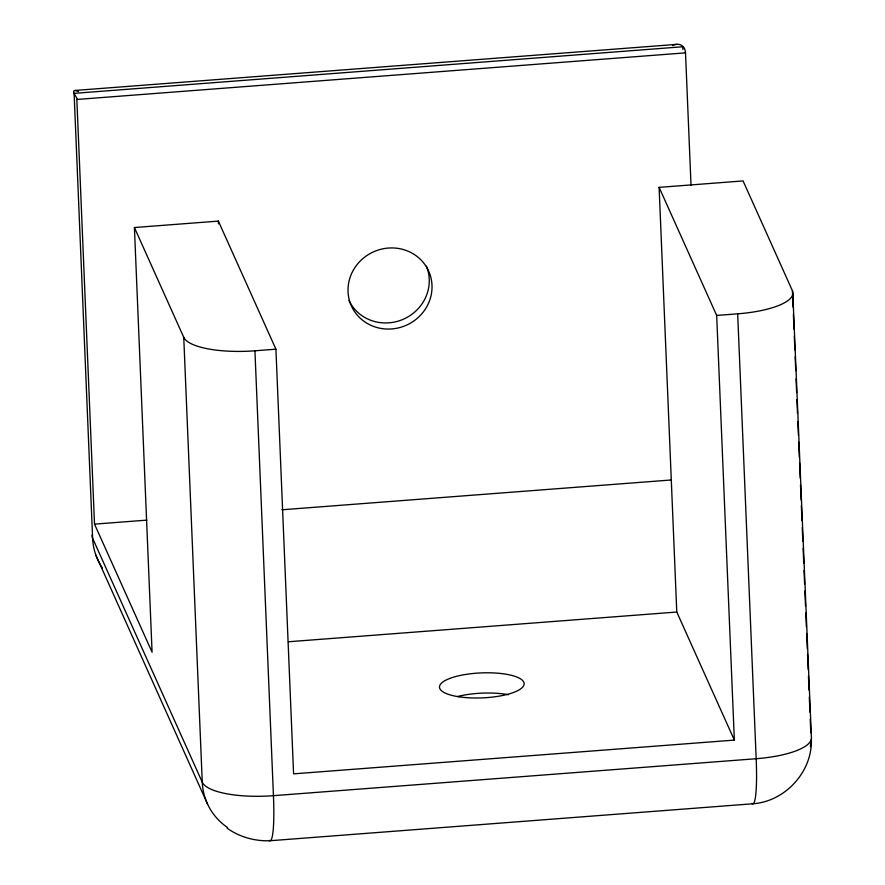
<?xml version="1.0" encoding="UTF-8"?>
<svg xmlns="http://www.w3.org/2000/svg" width="885" height="885" viewBox="0 0 885 885"><rect width="100%" height="100%" fill="white"/><g stroke="black" fill="none" stroke-linecap="round" stroke-linejoin="round"><path stroke-width="1.33" d="M811.357 739.019C812.695 771.654 785.106 801.688 752.637 803.79L269.914 840.75C254.747 841.27 239.547 837.066 227.146 828.216M672.578 45.533C678.496 42.347 685.233 45.157 685.51 52.857L691.019 185.219M676.76 44.372L75.026 90.447C70.38 90.757 78.677 99.12 76.851 99.463L94.518 524.13L152.076 652.212L134.409 227.534L218.363 221.106L275.921 349.188L293.588 773.855L734.351 740.103L716.673 315.436L659.115 187.366L743.068 180.927L792.407 290.711L793.093 307.239M76.851 99.463L685.51 52.857M134.409 227.534L183.748 337.318A63.554 18.751 -2.4 0 0 254.935 350.792L275.921 349.188M716.673 315.436L737.67 313.832A63.554 18.751 -2.4 0 0 792.407 290.711M94.518 524.13L146.844 520.126M281.795 509.793L671.505 479.958M288.377 641.769L676.782 612.033L734.351 740.103M75.026 90.447L78.455 91.553M207.61 804.2L95.879 555.149M792.849 294.119L811.401 737.271A63.554 18.751 -2.4 0 1 756.177 758.722L273.443 795.681A63.554 18.751 -2.4 0 1 202.256 782.207L92.615 538.257A63.554 18.751 -2.4 0 1 92.173 534.85M793.38 314.131L794.011 329.275M794.299 336.167L794.874 349.94M795.161 356.821L795.737 370.605M796.08 378.868L796.644 392.641M796.931 399.522L797.507 413.295M797.85 421.559L798.425 435.331M798.712 442.223L799.343 457.379M799.575 462.888L800.206 478.033M800.494 484.925L801.124 500.069M801.345 505.578L801.976 520.734M802.264 527.626L802.839 541.399M803.126 548.28L803.757 563.435M804.045 570.316L804.609 584.089M804.896 590.981L805.527 606.136M805.815 613.017L806.39 626.79M806.678 633.682L807.308 648.827M807.54 654.336L808.171 669.491M808.459 676.383L809.023 690.156M809.31 697.037L809.941 712.193M810.229 719.074L810.804 732.846M737.67 313.832L756.177 758.722A63.554 7.124 85.6 0 1 751.929 803.414M682.888 49.516L682.766 46.761L74.108 93.368L92.615 538.257A63.554 60.302 -24.2 0 0 102.317 567.949M659.115 187.366L676.782 612.033M254.935 350.792L273.443 795.681A63.554 7.124 85.6 0 1 269.206 840.374M218.363 221.106L218.484 223.872M183.748 337.318L202.256 782.207A63.554 60.302 -24.2 0 0 227.5 827.53M810.726 743.345A63.554 60.302 -24.2 0 1 810.328 746.73M426.393 266.131A42.369 40.201 -24.2 0 1 403.516 319.164A42.369 40.201 -24.2 0 1 348.933 300.413M457.711 696.462A42.369 12.501 -2.4 0 1 508.444 694.725M381.468 328.512A42.369 40.201 -24.2 0 0 429.911 274.273A42.369 40.201 -24.2 0 0 358.668 262.701A42.369 40.201 -24.2 0 0 381.468 328.512M458.718 696.76A42.369 12.501 -2.4 0 0 524.075 684.459A42.369 12.501 -2.4 0 0 462.612 674.978A42.369 12.501 -2.4 0 0 458.718 696.76"/></g></svg>
